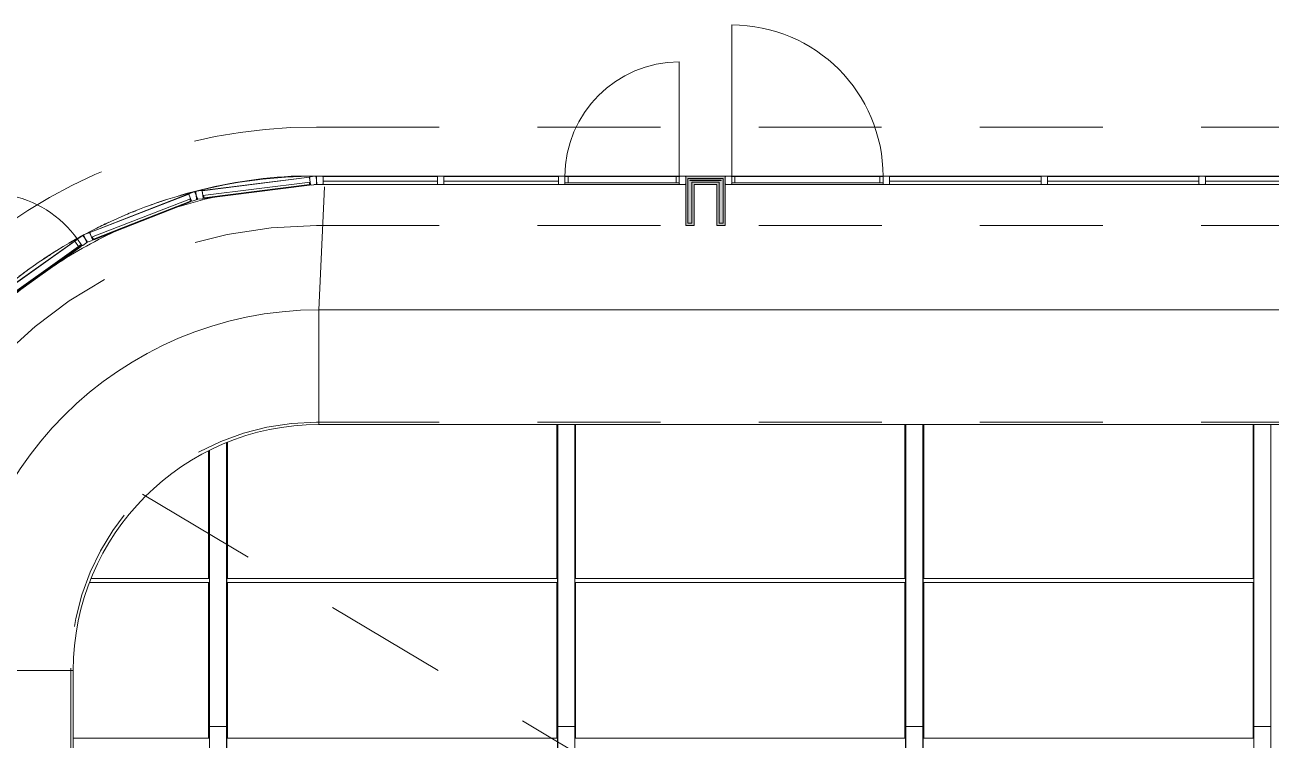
# Model space of a CAD drawing. Header units: metres. Extents: x -227.9 to -140, y 38 to 92.1.
# Drawn here: x -205.37 to -197.77, y 73.17 to 77.54 of the extents above; entities that cross this region are included whole.
import ezdxf

# ---------------------------------------------------------------- set-up
doc = ezdxf.new("R2010")
doc.units = ezdxf.units.M
doc.linetypes.add('JIS_02_0.7', pattern=[1.35, 0.75, -0.6])
doc.layers.add('A-DETL', color=94, linetype='Continuous', lineweight=5, true_color=0x00a600)
doc.layers.add('A-DETL-MBND', color=9, linetype='Continuous', lineweight=5, true_color=0xc0c0c0)
for name, color, linetype, lineweight in [('A-DOOR', 7, 'Continuous', 5), ('A-FLOR', 7, 'Continuous', 5), ('A-GLAZ-CURT', 7, 'Continuous', 5), ('A-GLAZ-CWMG', 7, 'Continuous', 5), ('A-ROOF', 7, 'Continuous', 5), ('A-WALL', 7, 'Continuous', 5)]:
    doc.layers.add(name, color=color, linetype=linetype, lineweight=lineweight)

# ---------------------------------------------------------------- blocks, each defined once
blk = doc.blocks.new('LAG-B1020-CADRE STRUCTURELLE-PATIO - MUC-PATIO_skp_78-11715551-MUC-LAG-PRO-PLA-ARC-TZN-N03-AG02F')
at = {"layer": 'A-DETL-MBND'}
for p, q in [((3.9121, 5.9743), (3.9121, 6.9137)), ((3.9121, 5.9743), (3.9121, 6.9137)), ((4.026, 6.9137), (4.026, 5.9743)), ((4.026, 5.9743), (4.026, 6.9137)), ((6.0371, 5.9743), (6.0371, 6.9137)), ((6.0371, 5.9743), (6.0371, 6.9137)), ((6.151, 6.9137), (6.151, 5.9743)), ((6.151, 5.9743), (6.151, 6.9137)), ((8.1621, 5.9743), (8.1621, 6.9137)), ((8.1621, 5.9743), (8.1621, 6.9137)), ((1.901, 6.8041), (1.901, 5.9743)), ((1.901, 5.9743), (1.901, 6.8041)), ((1.7871, 5.9743), (1.7871, 6.7528)), ((1.7871, 5.9743), (1.7871, 6.7528)), ((1.0602, 5.9499), (1.7871, 5.9499)), ((1.0602, 5.9499), (1.7871, 5.9499)), ((1.7871, 5.0015), (1.7871, 5.9499)), ((1.7871, 5.0015), (1.7871, 5.9499)), ((1.901, 5.9499), (1.901, 5.0015)), ((1.901, 5.9499), (3.9121, 5.9499)), ((1.901, 5.9499), (3.9121, 5.9499)), ((1.901, 5.0015), (1.901, 5.9499)), ((3.9121, 5.0015), (3.9121, 5.9499)), ((3.9121, 5.0015), (3.9121, 5.9499)), ((4.026, 5.9499), (4.026, 5.0015)), ((4.026, 5.9499), (6.0371, 5.9499)), ((4.026, 5.9499), (6.0371, 5.9499)), ((4.026, 5.0015), (4.026, 5.9499)), ((6.0371, 5.0015), (6.0371, 5.9499)), ((6.0371, 5.0015), (6.0371, 5.9499)), ((6.151, 5.9499), (6.151, 5.0015)), ((6.151, 5.9499), (8.1621, 5.9499)), ((6.151, 5.9499), (8.1621, 5.9499)), ((6.151, 5.0015), (6.151, 5.9499)), ((8.1621, 5.0015), (8.1621, 5.9499)), ((8.1621, 5.0015), (8.1621, 5.9499))]:
    blk.add_line(p, q, dxfattribs=at)
blk = doc.blocks.new('LAG-B1020-CADRE STRUCTURELLE-PATIO - MUC-PATIO_skp_75-11715548-MUC-LAG-PRO-PLA-ARC-TZN-N03-AG02F')
at = {"layer": 'A-DETL-MBND'}
for p, q in [((4.026, 5.195), (4.026, 7.0357)), ((4.026, 5.195), (4.026, 7.0357)), ((4.131, 7.0357), (4.131, 5.195)), ((4.131, 5.195), (4.131, 7.0357)), ((6.151, 5.195), (6.151, 7.0357)), ((6.151, 5.195), (6.151, 7.0357)), ((6.256, 7.0357), (6.256, 5.195)), ((6.256, 5.195), (6.256, 7.0357)), ((8.276, 5.195), (8.276, 7.0357)), ((8.276, 5.195), (8.276, 7.0357)), ((8.381, 7.0357), (8.381, 5.195)), ((8.381, 5.195), (8.381, 7.0357)), ((2.006, 6.9243), (2.006, 5.195)), ((2.006, 5.195), (2.006, 6.9243)), ((1.901, 5.195), (1.901, 6.8771)), ((1.901, 5.195), (1.901, 6.8771)), ((1.901, 5.195), (2.006, 5.195)), ((1.901, 2.2157), (1.901, 5.195)), ((1.901, 5.195), (1.901, 2.2157)), ((1.901, 5.195), (2.006, 5.195)), ((2.006, 2.2157), (2.006, 5.195)), ((2.006, 2.2157), (2.006, 5.195)), ((4.026, 5.195), (4.131, 5.195)), ((4.026, 2.2157), (4.026, 5.195)), ((4.026, 5.195), (4.026, 2.2157)), ((4.026, 5.195), (4.131, 5.195)), ((4.131, 2.2157), (4.131, 5.195)), ((4.131, 2.2157), (4.131, 5.195)), ((6.151, 5.195), (6.256, 5.195)), ((6.151, 2.2157), (6.151, 5.195)), ((6.151, 5.195), (6.151, 2.2157)), ((6.151, 5.195), (6.256, 5.195)), ((6.256, 2.2157), (6.256, 5.195)), ((6.256, 2.2157), (6.256, 5.195)), ((8.276, 5.195), (8.381, 5.195)), ((8.276, 2.2157), (8.276, 5.195)), ((8.276, 5.195), (8.276, 2.2157)), ((8.276, 5.195), (8.381, 5.195)), ((8.381, 2.2157), (8.381, 5.195)), ((8.381, 2.2157), (8.381, 5.195))]:
    blk.add_line(p, q, dxfattribs=at)
blk = doc.blocks.new('LAG-B1020-CADRE STRUCTURELLE-PATIO - MUC-PATIO_skp_74-11715547-MUC-LAG-PRO-PLA-ARC-TZN-N03-AG02F')
at = {"layer": 'A-DETL-MBND'}
for p, q in [((3.9321, 15.0791), (3.9321, 14.1396)), ((3.9321, 14.1396), (3.9321, 15.0791)), ((4.046, 15.0791), (4.046, 14.1396)), ((4.046, 14.1396), (4.046, 15.0791)), ((6.0571, 15.0791), (6.0571, 14.1396)), ((6.0571, 14.1396), (6.0571, 15.0791)), ((6.171, 15.0791), (6.171, 14.1396)), ((6.171, 14.1396), (6.171, 15.0791)), ((8.1821, 15.0791), (8.1821, 14.1396)), ((8.1821, 14.1396), (8.1821, 15.0791)), ((1.8071, 14.1396), (1.8071, 14.9182)), ((1.8071, 14.9182), (1.8071, 14.1396)), ((1.921, 14.9695), (1.921, 14.1396)), ((1.921, 14.1396), (1.921, 14.9695)), ((1.0802, 14.1153), (1.8071, 14.1153)), ((1.8071, 14.1153), (1.0802, 14.1153)), ((1.8115, 14.1396), (1.0903, 14.1396)), ((1.0903, 14.1396), (1.8115, 14.1396)), ((1.8071, 13.1668), (1.8071, 14.1153)), ((1.8071, 14.1153), (1.8071, 13.1668)), ((1.9177, 14.1396), (3.9365, 14.1396)), ((3.9365, 14.1396), (1.9177, 14.1396)), ((1.921, 14.1153), (1.921, 13.1668)), ((3.9321, 14.1153), (1.921, 14.1153)), ((3.9321, 14.1153), (1.921, 14.1153)), ((1.921, 13.1668), (1.921, 14.1153)), ((3.9321, 14.1153), (3.9321, 13.1668)), ((3.9321, 13.1668), (3.9321, 14.1153)), ((4.0427, 14.1396), (6.0615, 14.1396)), ((6.0615, 14.1396), (4.0427, 14.1396)), ((4.046, 14.1153), (4.046, 13.1668)), ((6.0571, 14.1153), (4.046, 14.1153)), ((6.0571, 14.1153), (4.046, 14.1153)), ((4.046, 13.1668), (4.046, 14.1153)), ((6.0571, 14.1153), (6.0571, 13.1668)), ((6.0571, 13.1668), (6.0571, 14.1153)), ((6.1677, 14.1396), (8.1865, 14.1396)), ((8.1865, 14.1396), (6.1677, 14.1396)), ((6.171, 14.1153), (6.171, 13.1668)), ((8.1821, 14.1153), (6.171, 14.1153)), ((8.1821, 14.1153), (6.171, 14.1153)), ((6.171, 13.1668), (6.171, 14.1153)), ((8.1821, 14.1153), (8.1821, 13.1668)), ((8.1821, 13.1668), (8.1821, 14.1153)), ((1.8115, 13.1668), (0.9802, 13.1668)), ((0.9802, 13.1668), (1.8115, 13.1668)), ((1.9177, 13.1668), (3.9365, 13.1668)), ((3.9365, 13.1668), (1.9177, 13.1668)), ((4.0427, 13.1668), (6.0615, 13.1668)), ((6.0615, 13.1668), (4.0427, 13.1668)), ((6.1677, 13.1668), (8.1865, 13.1668)), ((8.1865, 13.1668), (6.1677, 13.1668))]:
    blk.add_line(p, q, dxfattribs=at)

msp = doc.modelspace()

# ---------------------------------------------------------------- hatches: boundary and pattern name
at = {"layer": 'A-WALL', "true_color": 0x808080}
h = msp.add_hatch(color=8, dxfattribs=at)
h.paths.add_polyline_path([(-201.0994, 76.3135), (-201.0994, 76.6135), (-201.3394, 76.6135), (-201.3394, 76.3135), (-201.2894, 76.3135), (-201.2894, 76.5635), (-201.1494, 76.5635), (-201.1494, 76.3135)])
h.paths.add_polyline_path([(-201.1124, 76.3265), (-201.1364, 76.3265), (-201.1364, 76.5765), (-201.3024, 76.5765), (-201.3024, 76.3265), (-201.3264, 76.3265), (-201.3264, 76.6005), (-201.1124, 76.6005), (-201.1124, 76.4483)])
h = msp.add_hatch(color=8, dxfattribs=at)
h.paths.add_polyline_path([(-201.1364, 76.3265), (-201.1124, 76.3265), (-201.1124, 76.6005), (-201.3264, 76.6005), (-201.3264, 76.3265), (-201.3024, 76.3265), (-201.3024, 76.5765), (-201.1364, 76.5765), (-201.1364, 76.4483)])
h.paths.add_polyline_path([(-201.1234, 76.5875), (-201.3154, 76.5875), (-201.3154, 76.5895), (-201.1234, 76.5895)])
msp.add_hatch(color=8, dxfattribs=at).paths.add_polyline_path([(-201.1234, 76.5875), (-201.1234, 76.5895), (-201.3154, 76.5895), (-201.3154, 76.5875)])

# ---------------------------------------------------------------- linework, layer by layer
at = {"layer": 'A-DETL', "color": 9, "linetype": 'JIS_02_0.7', "lineweight": 9, "true_color": 0xc0c0c0}
msp.add_line((-203.5942, 76.9135), (-183.1081, 76.9135), dxfattribs=at)
at = {"layer": 'A-DETL', "color": 7, "linetype": 'JIS_02_0.7'}
for p, q in [((-203.5941, 76.3135), (-183.5441, 76.3135)), ((-203.5941, 75.1135), (-183.5441, 75.1135)), ((-204.6554, 74.6739), (-182.4815, 61.4534)), ((-205.0941, 73.6135), (-205.0941, 62.5135))]:
    msp.add_line(p, q, dxfattribs=at)
at = {"layer": 'A-DETL', "color": 9, "linetype": 'JIS_02_0.7', "lineweight": 9, "true_color": 0xc0c0c0}
msp.add_arc((-203.5926, 73.6052), 3.3083, 90.02805, 132.99218, dxfattribs=at)
at = {"layer": 'A-DETL', "color": 7, "linetype": 'JIS_02_0.7'}
for radius in [2.7, 1.5]:
    msp.add_arc((-203.5941, 73.6135), radius, 90, 180, dxfattribs=at)
at = {"layer": 'A-DETL-MBND'}
for p, q in [((-203.5791, 75.0985), (-203.5791, 75.7985)), ((-183.5591, 75.0985), (-203.5791, 75.0985)), ((-205.0791, 73.5985), (-205.7791, 73.5985)), ((-205.0791, 73.5985), (-205.0791, 62.5285))]:
    msp.add_line(p, q, dxfattribs=at)
at = {"layer": 'A-DETL-MBND', "lineweight": 9}
for p, q in [((-202.1261, 74.1591), (-202.1261, 75.0985)), ((-202.1261, 74.1591), (-202.1261, 75.0985)), ((-202.1261, 75.0985), (-202.1261, 74.1591)), ((-202.1261, 74.1591), (-202.1261, 75.0985)), ((-202.1216, 73.2578), (-202.1216, 75.0985)), ((-202.1216, 73.2578), (-202.1216, 75.0985)), ((-202.0166, 75.0985), (-202.0166, 73.2578)), ((-202.0166, 73.2578), (-202.0166, 75.0985)), ((-202.0122, 75.0985), (-202.0122, 74.1591)), ((-202.0122, 74.1591), (-202.0122, 75.0985)), ((-202.0122, 75.0985), (-202.0122, 74.1591)), ((-202.0122, 74.1591), (-202.0122, 75.0985)), ((-200.0011, 74.1591), (-200.0011, 75.0985)), ((-200.0011, 74.1591), (-200.0011, 75.0985)), ((-200.0011, 75.0985), (-200.0011, 74.1591)), ((-200.0011, 74.1591), (-200.0011, 75.0985)), ((-199.9966, 73.2578), (-199.9966, 75.0985)), ((-199.9966, 73.2578), (-199.9966, 75.0985)), ((-199.8916, 75.0985), (-199.8916, 73.2578)), ((-199.8916, 73.2578), (-199.8916, 75.0985)), ((-199.8872, 75.0985), (-199.8872, 74.1591)), ((-199.8872, 74.1591), (-199.8872, 75.0985)), ((-199.8872, 75.0985), (-199.8872, 74.1591)), ((-199.8872, 74.1591), (-199.8872, 75.0985)), ((-197.8761, 74.1591), (-197.8761, 75.0985)), ((-197.8761, 74.1591), (-197.8761, 75.0985)), ((-197.8761, 75.0985), (-197.8761, 74.1591)), ((-197.8761, 74.1591), (-197.8761, 75.0985)), ((-197.8716, 73.2578), (-197.8716, 75.0985)), ((-197.8716, 73.2578), (-197.8716, 75.0985)), ((-204.2511, 74.1591), (-204.2511, 74.9382)), ((-204.2511, 74.1591), (-204.2511, 74.9382)), ((-204.2511, 74.1591), (-204.2511, 74.9382)), ((-204.2511, 74.9382), (-204.2511, 74.1591)), ((-204.2466, 73.2578), (-204.2466, 74.9405)), ((-204.2466, 73.2578), (-204.2466, 74.9405)), ((-204.1416, 74.9876), (-204.1416, 73.2578)), ((-204.1416, 73.2578), (-204.1416, 74.9876)), ((-204.1372, 74.9894), (-204.1372, 74.1591)), ((-204.1372, 74.1591), (-204.1372, 74.9894)), ((-204.1372, 74.9894), (-204.1372, 74.1591)), ((-204.1372, 74.1591), (-204.1372, 74.9894)), ((-204.9791, 74.1347), (-204.2511, 74.1347)), ((-204.9791, 74.1347), (-204.2511, 74.1347)), ((-204.9791, 74.1347), (-204.2511, 74.1347)), ((-204.2511, 74.1347), (-204.9791, 74.1347)), ((-204.2478, 74.1591), (-204.969, 74.1591)), ((-204.969, 74.1591), (-204.2478, 74.1591)), ((-204.2511, 73.1863), (-204.2511, 74.1347)), ((-204.2511, 73.1863), (-204.2511, 74.1347)), ((-204.2511, 73.1863), (-204.2511, 74.1347)), ((-204.2511, 74.1347), (-204.2511, 73.1863)), ((-204.1416, 74.1591), (-202.1228, 74.1591)), ((-202.1228, 74.1591), (-204.1416, 74.1591)), ((-204.1372, 74.1347), (-204.1372, 73.1863)), ((-204.1372, 74.1347), (-202.1261, 74.1347)), ((-204.1372, 74.1347), (-202.1261, 74.1347)), ((-204.1372, 73.1863), (-204.1372, 74.1347)), ((-204.1372, 74.1347), (-204.1372, 73.1863)), ((-202.1261, 74.1347), (-204.1372, 74.1347)), ((-202.1261, 74.1347), (-204.1372, 74.1347)), ((-204.1372, 73.1863), (-204.1372, 74.1347)), ((-202.1261, 73.1863), (-202.1261, 74.1347)), ((-202.1261, 73.1863), (-202.1261, 74.1347)), ((-202.1261, 74.1347), (-202.1261, 73.1863)), ((-202.1261, 73.1863), (-202.1261, 74.1347)), ((-202.0166, 74.1591), (-199.9978, 74.1591)), ((-199.9978, 74.1591), (-202.0166, 74.1591)), ((-202.0122, 74.1347), (-202.0122, 73.1863)), ((-202.0122, 74.1347), (-200.0011, 74.1347)), ((-202.0122, 74.1347), (-200.0011, 74.1347)), ((-202.0122, 73.1863), (-202.0122, 74.1347)), ((-202.0122, 74.1347), (-202.0122, 73.1863)), ((-200.0011, 74.1347), (-202.0122, 74.1347)), ((-200.0011, 74.1347), (-202.0122, 74.1347)), ((-202.0122, 73.1863), (-202.0122, 74.1347)), ((-200.0011, 73.1863), (-200.0011, 74.1347)), ((-200.0011, 73.1863), (-200.0011, 74.1347)), ((-200.0011, 74.1347), (-200.0011, 73.1863)), ((-200.0011, 73.1863), (-200.0011, 74.1347)), ((-199.8916, 74.1591), (-197.8728, 74.1591)), ((-197.8728, 74.1591), (-199.8916, 74.1591)), ((-199.8872, 74.1347), (-199.8872, 73.1863)), ((-199.8872, 74.1347), (-197.8761, 74.1347)), ((-199.8872, 74.1347), (-197.8761, 74.1347)), ((-199.8872, 73.1863), (-199.8872, 74.1347)), ((-199.8872, 74.1347), (-199.8872, 73.1863)), ((-197.8761, 74.1347), (-199.8872, 74.1347)), ((-197.8761, 74.1347), (-199.8872, 74.1347)), ((-199.8872, 73.1863), (-199.8872, 74.1347)), ((-197.8761, 73.1863), (-197.8761, 74.1347)), ((-197.8761, 73.1863), (-197.8761, 74.1347)), ((-197.8761, 74.1347), (-197.8761, 73.1863)), ((-197.8761, 73.1863), (-197.8761, 74.1347)), ((-204.2466, 73.2578), (-204.1416, 73.2578)), ((-204.2466, 70.2785), (-204.2466, 73.2578)), ((-204.2466, 73.2578), (-204.2466, 70.2785)), ((-204.2466, 73.2578), (-204.1416, 73.2578)), ((-204.1416, 70.2785), (-204.1416, 73.2578)), ((-204.1416, 70.2785), (-204.1416, 73.2578)), ((-202.1216, 73.2578), (-202.0166, 73.2578)), ((-202.1216, 70.2785), (-202.1216, 73.2578)), ((-202.1216, 73.2578), (-202.1216, 70.2785)), ((-202.1216, 73.2578), (-202.0166, 73.2578)), ((-202.0166, 70.2785), (-202.0166, 73.2578)), ((-202.0166, 70.2785), (-202.0166, 73.2578)), ((-199.9966, 73.2578), (-199.8916, 73.2578)), ((-199.9966, 70.2785), (-199.9966, 73.2578)), ((-199.9966, 73.2578), (-199.9966, 70.2785)), ((-199.9966, 73.2578), (-199.8916, 73.2578)), ((-199.8916, 70.2785), (-199.8916, 73.2578)), ((-199.8916, 70.2785), (-199.8916, 73.2578)), ((-197.8716, 73.2578), (-197.7666, 73.2578)), ((-197.8716, 70.2785), (-197.8716, 73.2578)), ((-197.8716, 73.2578), (-197.8716, 70.2785)), ((-197.8716, 73.2578), (-197.7666, 73.2578)), ((-204.2478, 73.1862), (-205.0791, 73.1862)), ((-205.0791, 73.1862), (-204.2478, 73.1862)), ((-204.1416, 73.1862), (-202.1228, 73.1862)), ((-202.1228, 73.1862), (-204.1416, 73.1862)), ((-202.0166, 73.1862), (-199.9978, 73.1862)), ((-199.9978, 73.1862), (-202.0166, 73.1862)), ((-199.8916, 73.1862), (-197.8728, 73.1862)), ((-197.8728, 73.1862), (-199.8916, 73.1862))]:
    msp.add_line(p, q, dxfattribs=at)
at = {"layer": 'A-DETL-MBND'}
msp.add_arc((-203.5791, 73.5985), 1.5, 90, 180, dxfattribs=at)
at = {"layer": 'A-DOOR'}
for p, q in [((-201.0594, 76.6123), (-201.0594, 77.5363)), ((-201.3794, 76.6123), (-201.3794, 77.3105))]:
    msp.add_line(p, q, dxfattribs=at)
at = {"layer": 'A-DOOR', "color": 9, "lineweight": 9, "true_color": 0xc0c0c0}
for p, q in [((-202.0577, 76.6123), (-202.0777, 76.6123)), ((-202.0777, 76.6123), (-202.0777, 76.5723)), ((-202.0577, 76.5723), (-202.0577, 76.6123)), ((-201.3794, 76.6123), (-201.3994, 76.6123)), ((-201.3994, 76.6123), (-201.3994, 76.5723)), ((-201.3794, 76.5723), (-201.3794, 76.6123)), ((-201.0594, 76.5723), (-201.0594, 76.6123)), ((-201.0594, 76.6123), (-201.0394, 76.6123)), ((-201.0394, 76.6123), (-201.0394, 76.5723)), ((-200.1554, 76.5723), (-200.1554, 76.6123)), ((-200.1554, 76.6123), (-200.1354, 76.6123)), ((-200.1354, 76.6123), (-200.1354, 76.5723)), ((-202.0777, 76.5723), (-202.0577, 76.5723)), ((-201.3994, 76.5723), (-201.3794, 76.5723)), ((-201.0394, 76.5723), (-201.0594, 76.5723)), ((-200.1354, 76.5723), (-200.1554, 76.5723)), ((-205.0688, 76.2171), (-205.0525, 76.2287)), ((-205.0456, 76.1845), (-205.0688, 76.2171)), ((-205.0525, 76.2287), (-205.0293, 76.1961)), ((-205.0293, 76.1961), (-205.0456, 76.1845))]:
    msp.add_line(p, q, dxfattribs=at)
at = {"layer": 'A-DOOR', "color": 9, "true_color": 0xc0c0c0}
for p, q in [((-202.0577, 76.6123), (-201.3994, 76.6123)), ((-200.1554, 76.6123), (-201.0394, 76.6123)), ((-201.3994, 76.5723), (-202.0577, 76.5723)), ((-201.0394, 76.5723), (-200.1554, 76.5723)), ((-205.0688, 76.2171), (-205.5805, 75.8533)), ((-205.5574, 75.8207), (-205.0456, 76.1845))]:
    msp.add_line(p, q, dxfattribs=at)
at = {"layer": 'A-DOOR'}
for centre, radius, start, end in [((-201.0594, 76.6123), 0.924, 0, 90), ((-201.3794, 76.6123), 0.6982, 90, 180), ((-205.5968, 75.8417), 0.6679, 35.40948, 125.40948)]:
    msp.add_arc(centre, radius, start, end, dxfattribs=at)
at = {"layer": 'A-FLOR', "lineweight": 9}
for p, q in [((-203.5901, 76.6135), (-203.5941, 76.6135)), ((-202.8519, 76.6135), (-203.5581, 76.6135)), ((-202.1137, 76.6135), (-202.8199, 76.6135)), ((-201.3754, 76.6135), (-202.0817, 76.6135)), ((-201.3394, 76.6135), (-201.3434, 76.6135)), ((-201.0954, 76.6135), (-201.0994, 76.6135)), ((-200.1314, 76.6135), (-201.0634, 76.6135)), ((-199.1674, 76.6135), (-200.0994, 76.6135)), ((-198.2034, 76.6135), (-199.1354, 76.6135)), ((-197.2394, 76.6135), (-198.1714, 76.6135))]:
    msp.add_line(p, q, dxfattribs=at)
for start, end in [(90, 104.40241), (104.45958, 118.17196), (118.55635, 131.7954), (118.20812, 118.43359)]:
    msp.add_arc((-203.5941, 73.6135), 3, start, end, dxfattribs=at)
at = {"layer": 'A-FLOR'}
for start, end in [(101.61283, 101.90742), (108.21382, 109.7773), (104.85711, 106.29171), (111.52409, 113.26288), (115.00967, 116.74846), (118.5392, 120.23405), (121.98081, 123.71963), (125.46639, 127.20521)]:
    msp.add_arc((-203.5941, 73.6135), 3, start, end, dxfattribs=at)
at = {"layer": 'A-GLAZ-CURT', "lineweight": 9}
for p, q in [((-203.6365, 76.6073), (-204.2914, 76.5253)), ((-203.6328, 76.5775), (-203.6365, 76.6073)), ((-202.8559, 76.6123), (-203.5541, 76.6123)), ((-203.5541, 76.6123), (-203.5541, 76.5823)), ((-202.8559, 76.5823), (-202.8559, 76.6123)), ((-202.1177, 76.6123), (-202.8159, 76.6123)), ((-202.8159, 76.6123), (-202.8159, 76.5823)), ((-202.1177, 76.5823), (-202.1177, 76.6123)), ((-199.1714, 76.6123), (-200.0954, 76.6123)), ((-200.0954, 76.6123), (-200.0954, 76.5823)), ((-199.1714, 76.5823), (-199.1714, 76.6123)), ((-198.2074, 76.6123), (-199.1314, 76.6123)), ((-199.1314, 76.6123), (-199.1314, 76.5823)), ((-198.2074, 76.5823), (-198.2074, 76.6123)), ((-197.2434, 76.6123), (-198.1674, 76.6123)), ((-198.1674, 76.6123), (-198.1674, 76.5823)), ((-204.2914, 76.5253), (-204.2877, 76.4955)), ((-204.2877, 76.4955), (-203.6328, 76.5775)), ((-203.5541, 76.5823), (-202.8559, 76.5823)), ((-202.8159, 76.5823), (-202.1177, 76.5823)), ((-200.0954, 76.5823), (-199.1714, 76.5823)), ((-199.1314, 76.5823), (-198.2074, 76.5823)), ((-198.1674, 76.5823), (-197.2434, 76.5823)), ((-204.374, 76.5044), (-204.9774, 76.2692)), ((-204.9665, 76.2413), (-204.3631, 76.4764)), ((-204.3631, 76.4764), (-204.374, 76.5044)), ((-204.9774, 76.2692), (-204.9665, 76.2413))]:
    msp.add_line(p, q, dxfattribs=at)
at = {"layer": 'A-GLAZ-CWMG'}
for p, q in [((-203.6369, 76.6085), (-203.9641, 76.5675)), ((-203.9641, 76.5675), (-203.6369, 76.6085)), ((-203.6369, 76.6073), (-203.6369, 76.6085)), ((-203.9641, 76.5675), (-204.2914, 76.5266)), ((-204.2914, 76.5266), (-203.9641, 76.5675)), ((-204.2914, 76.5266), (-204.2911, 76.5254)), ((-204.28, 76.4816), (-203.9584, 76.5219)), ((-203.9584, 76.5219), (-203.6368, 76.5622)), ((-203.9579, 76.5179), (-203.6368, 76.5581)), ((-203.9579, 76.5179), (-203.6368, 76.5581)), ((-203.6368, 76.5622), (-203.6368, 76.577)), ((-203.6368, 76.5593), (-203.6368, 76.5622)), ((-203.6368, 76.5581), (-203.6368, 76.5593)), ((-204.3746, 76.5055), (-204.6762, 76.388)), ((-204.6762, 76.388), (-204.3746, 76.5055)), ((-204.6595, 76.3451), (-204.3631, 76.4606)), ((-204.658, 76.3414), (-204.3621, 76.4567)), ((-204.658, 76.3414), (-204.3621, 76.4567)), ((-204.3743, 76.5044), (-204.3746, 76.5055)), ((-204.3631, 76.4606), (-204.3668, 76.475)), ((-204.3624, 76.4578), (-204.3631, 76.4606)), ((-204.3621, 76.4567), (-204.3624, 76.4578)), ((-204.2837, 76.4961), (-204.28, 76.4816)), ((-204.28, 76.4816), (-204.2793, 76.4789)), ((-204.2793, 76.4789), (-204.2791, 76.4777)), ((-204.2791, 76.4777), (-203.9579, 76.5179)), ((-204.2791, 76.4777), (-203.9579, 76.5179)), ((-204.6762, 76.388), (-204.9777, 76.2704)), ((-204.9777, 76.2704), (-204.6762, 76.388)), ((-204.9558, 76.2296), (-204.6595, 76.3451)), ((-204.9539, 76.2261), (-204.658, 76.3414)), ((-204.9539, 76.2261), (-204.658, 76.3414)), ((-205.0533, 76.2296), (-205.3254, 76.0362)), ((-205.3254, 76.0362), (-205.0533, 76.2296)), ((-205.0527, 76.2286), (-205.0533, 76.2296)), ((-204.9777, 76.2704), (-204.9772, 76.2694)), ((-204.9628, 76.2427), (-204.9558, 76.2296)), ((-204.9558, 76.2296), (-204.9544, 76.2271)), ((-204.9544, 76.2271), (-204.9539, 76.2261)), ((-205.2987, 75.9987), (-205.0313, 76.1889)), ((-205.2964, 75.9955), (-205.0294, 76.1853)), ((-205.2964, 75.9955), (-205.0294, 76.1853)), ((-205.0313, 76.1889), (-205.0335, 76.1931)), ((-205.0299, 76.1864), (-205.0313, 76.1889)), ((-205.0294, 76.1853), (-205.0299, 76.1864)), ((-205.3254, 76.0362), (-205.5974, 75.8428)), ((-205.5974, 75.8428), (-205.3254, 76.0362)), ((-205.5662, 75.8086), (-205.2987, 75.9987)), ((-205.5634, 75.8056), (-205.2964, 75.9955)), ((-205.5634, 75.8056), (-205.2964, 75.9955))]:
    msp.add_line(p, q, dxfattribs=at)
at = {"layer": 'A-GLAZ-CWMG', "lineweight": 13}
for p, q in [((-203.6362, 76.6046), (-203.631, 76.5629)), ((-203.601, 76.613), (-203.6327, 76.609)), ((-203.5913, 76.5679), (-203.5965, 76.6095)), ((-201.3434, 76.6135), (-201.3754, 76.6135)), ((-201.3394, 76.5675), (-201.3394, 76.6095)), ((-203.6265, 76.5594), (-203.5948, 76.5634)), ((-201.3794, 76.5723), (-201.3794, 76.5675)), ((-201.3754, 76.5635), (-201.3434, 76.5635)), ((-204.373, 76.5018), (-204.3578, 76.4627)), ((-204.3409, 76.5186), (-204.3707, 76.507)), ((-204.3526, 76.4604), (-204.3228, 76.472)), ((-204.3205, 76.4772), (-204.3357, 76.5164)), ((-205.0238, 76.2506), (-205.0499, 76.232)), ((-204.9939, 76.2154), (-205.0183, 76.2496)), ((-205.0293, 76.1961), (-205.0265, 76.1922)), ((-205.0209, 76.1913), (-204.9949, 76.2098))]:
    msp.add_line(p, q, dxfattribs=at)
at = {"layer": 'A-GLAZ-CWMG', "lineweight": 13, "extrusion": (0, 0, -1)}
for p, q in [((-203.5941, 76.6095), (-203.5941, 76.5675)), ((-203.5581, 76.6135), (-203.5901, 76.6135)), ((-203.5541, 76.5675), (-203.5541, 76.6095)), ((-202.8559, 76.6095), (-202.8559, 76.5675)), ((-202.8199, 76.6135), (-202.8519, 76.6135)), ((-202.8159, 76.5675), (-202.8159, 76.6095)), ((-202.1177, 76.6095), (-202.1177, 76.5675)), ((-202.0817, 76.6135), (-202.1137, 76.6135)), ((-201.0994, 76.6095), (-201.0994, 76.5675)), ((-201.0634, 76.6135), (-201.0954, 76.6135)), ((-200.0994, 76.6135), (-200.1314, 76.6135)), ((-200.0954, 76.5675), (-200.0954, 76.6095)), ((-199.1714, 76.6095), (-199.1714, 76.5675)), ((-199.1354, 76.6135), (-199.1674, 76.6135)), ((-199.1314, 76.5675), (-199.1314, 76.6095)), ((-198.2074, 76.6095), (-198.2074, 76.5675)), ((-198.1714, 76.6135), (-198.2034, 76.6135)), ((-198.1674, 76.5675), (-198.1674, 76.6095)), ((-204.2955, 76.5261), (-204.3273, 76.5221)), ((-204.2859, 76.4809), (-204.2911, 76.5226)), ((-203.5901, 76.5635), (-203.5581, 76.5635)), ((-202.8519, 76.5635), (-202.8199, 76.5635)), ((-202.1137, 76.5635), (-202.0817, 76.5635)), ((-202.0777, 76.5675), (-202.0777, 76.5723)), ((-201.0954, 76.5635), (-201.0634, 76.5635)), ((-201.0594, 76.5675), (-201.0594, 76.5723)), ((-200.1354, 76.5723), (-200.1354, 76.5675)), ((-200.1314, 76.5635), (-200.0994, 76.5635)), ((-199.1674, 76.5635), (-199.1354, 76.5635)), ((-198.2034, 76.5635), (-198.1714, 76.5635)), ((-204.3308, 76.5176), (-204.3256, 76.4759)), ((-204.3211, 76.4725), (-204.2893, 76.4764)), ((-205.0137, 76.2521), (-204.9984, 76.213)), ((-204.9816, 76.2689), (-205.0114, 76.2573)), ((-204.9932, 76.2107), (-204.9634, 76.2223)), ((-204.9612, 76.2275), (-204.9764, 76.2666))]:
    msp.add_line(p, q, dxfattribs=at)
at = {"layer": 'A-GLAZ-CWMG', "lineweight": 13}
for centre, start, end in [((-203.6322, 76.6051), 97.13556, 187.13556), ((-203.6005, 76.609), 7.13556, 97.13556), ((-201.3754, 76.6095), 90, 180), ((-201.3434, 76.6095), 0, 90), ((-203.627, 76.5634), 187.13556, 277.13556), ((-203.5953, 76.5674), 277.13556, 7.13556), ((-201.3754, 76.5675), 180, 270), ((-201.3434, 76.5675), 270, 0), ((-204.3693, 76.5033), 111.29453, 201.29453), ((-204.354, 76.4641), 201.29453, 291.29453), ((-204.3395, 76.5149), 21.29453, 111.29453), ((-204.3242, 76.4758), 291.29453, 21.29453), ((-205.0476, 76.2288), 125.40948, 215.40948), ((-205.0215, 76.2473), 35.40948, 125.40948), ((-205.0233, 76.1946), 215.40948, 305.40948), ((-204.9972, 76.2131), 305.40948, 35.40948)]:
    msp.add_arc(centre, 0.004, start, end, dxfattribs=at)
at = {"layer": 'A-GLAZ-CWMG', "lineweight": 13, "extrusion": (0, 0, -1)}
for centre, start, end in [((203.5901, 76.6095), 0, 90), ((203.5581, 76.6095), 90, 180), ((202.8519, 76.6095), 0, 90), ((202.8199, 76.6095), 90, 180), ((202.1137, 76.6095), 0, 90), ((202.0817, 76.6095), 90, 180), ((201.0954, 76.6095), 0, 90), ((201.0634, 76.6095), 90, 180), ((200.1314, 76.6095), 0, 90), ((200.0994, 76.6095), 90, 180), ((199.1674, 76.6095), 0, 90), ((199.1354, 76.6095), 90, 180), ((198.2034, 76.6095), 0, 90), ((198.1714, 76.6095), 90, 180), ((204.3268, 76.5181), 352.86444, 82.86444), ((204.2951, 76.5221), 82.86444, 172.86444), ((203.5901, 76.5675), 270, 0), ((203.5581, 76.5675), 180, 270), ((202.8519, 76.5675), 270, 0), ((202.8199, 76.5675), 180, 270), ((202.1137, 76.5675), 270, 0), ((202.0817, 76.5675), 180, 270), ((201.0954, 76.5675), 270, 0), ((201.0634, 76.5675), 180, 270), ((200.1314, 76.5675), 270, 0), ((200.0994, 76.5675), 180, 270), ((199.1674, 76.5675), 270, 0), ((199.1354, 76.5675), 180, 270), ((198.2034, 76.5675), 270, 0), ((198.1714, 76.5675), 180, 270), ((204.3216, 76.4764), 262.86444, 352.86444), ((204.2898, 76.4804), 172.86444, 262.86444), ((205.01, 76.2536), 338.70547, 68.70547), ((204.9801, 76.2652), 68.70547, 158.70547), ((204.9649, 76.2261), 158.70547, 248.70547), ((204.9947, 76.2144), 248.70547, 338.70547)]:
    msp.add_arc(centre, 0.004, start, end, dxfattribs=at)
at = {"layer": 'A-ROOF', "color": 9, "linetype": 'JIS_02_0.7', "true_color": 0xc0c0c0}
msp.add_line((-203.5791, 75.7985), (-203.5441, 76.5635), dxfattribs=at)
at = {"layer": 'A-ROOF'}
for p, q in [((-203.5441, 76.5635), (-202.8519, 76.5635)), ((-202.8199, 76.5635), (-202.1137, 76.5635)), ((-202.0817, 76.5635), (-201.3754, 76.5635)), ((-201.3434, 76.5635), (-201.3394, 76.5635)), ((-201.0994, 76.5635), (-201.0954, 76.5635)), ((-201.0634, 76.5635), (-200.1314, 76.5635)), ((-200.0994, 76.5635), (-199.1674, 76.5635)), ((-199.1354, 76.5635), (-198.2034, 76.5635)), ((-198.1714, 76.5635), (-197.2394, 76.5635)), ((-183.5591, 75.7985), (-203.5791, 75.7985))]:
    msp.add_line(p, q, dxfattribs=at)
for centre, radius, start, end in [((-203.5441, 73.5635), 3, 91.63738, 91.77113), ((-203.5441, 73.5635), 3, 90, 91.26739), ((-203.5441, 73.5635), 3, 103.00529, 107.49946), ((-203.5441, 73.5635), 3, 115.26116, 123.80058), ((-203.5441, 73.5635), 3, 127.11303, 132.70682), ((-203.5791, 73.5985), 2.2, 90, 180)]:
    msp.add_arc(centre, radius, start, end, dxfattribs=at)
at = {"layer": 'A-WALL'}
for p, q in [((-203.7485, 76.6135), (-203.5941, 76.6135)), ((-201.3264, 76.6005), (-201.3264, 76.3265)), ((-201.1124, 76.6005), (-201.3264, 76.6005)), ((-201.1124, 76.3265), (-201.1124, 76.6005)), ((-201.3154, 76.5895), (-201.1234, 76.5895)), ((-201.3154, 76.5875), (-201.3154, 76.5895)), ((-201.1234, 76.5875), (-201.3154, 76.5875)), ((-201.3024, 76.5765), (-201.1364, 76.5765)), ((-201.3024, 76.3265), (-201.3024, 76.5765)), ((-201.1364, 76.5765), (-201.1364, 76.3265)), ((-201.1234, 76.5895), (-201.1234, 76.5875)), ((-201.3264, 76.3265), (-201.3024, 76.3265)), ((-201.1364, 76.3265), (-201.1124, 76.3265)), ((-205.0537, 76.2331), (-205.058, 76.2307))]:
    msp.add_line(p, q, dxfattribs=at)
at = {"layer": 'A-WALL', "lineweight": 13}
for p, q in [((-201.3394, 76.6135), (-201.3394, 76.3135)), ((-201.0994, 76.6135), (-201.3394, 76.6135)), ((-201.0994, 76.3135), (-201.0994, 76.6135)), ((-201.2894, 76.3135), (-201.2894, 76.5635)), ((-201.2894, 76.5635), (-201.1494, 76.5635)), ((-201.1494, 76.5635), (-201.1494, 76.3135)), ((-201.3394, 76.3135), (-201.2894, 76.3135)), ((-201.1494, 76.3135), (-201.0994, 76.3135))]:
    msp.add_line(p, q, dxfattribs=at)
at = {"layer": 'A-WALL'}
for start, end in [(93.34881, 106.22616), (107.89848, 108.88344), (111.69126, 112.10115), (115.44541, 115.5937), (122.78895, 122.98604)]:
    msp.add_arc((-203.5707, 73.574), 3.0447, start, end, dxfattribs=at)

# ---------------------------------------------------------------- block references
for name, p in [('LAG-B1020-CADRE STRUCTURELLE-PATIO - MUC-PATIO_skp_78-11715551-MUC-LAG-PRO-PLA-ARC-TZN-N03-AG02F', (-206.0393, 68.1848)), ('LAG-B1020-CADRE STRUCTURELLE-PATIO - MUC-PATIO_skp_74-11715547-MUC-LAG-PRO-PLA-ARC-TZN-N03-AG02F', (-206.0593, 60.0194)), ('LAG-B1020-CADRE STRUCTURELLE-PATIO - MUC-PATIO_skp_75-11715548-MUC-LAG-PRO-PLA-ARC-TZN-N03-AG02F', (-206.1488, 68.0628))]:
    msp.add_blockref(name, p)

doc.saveas('drawing.dxf')
